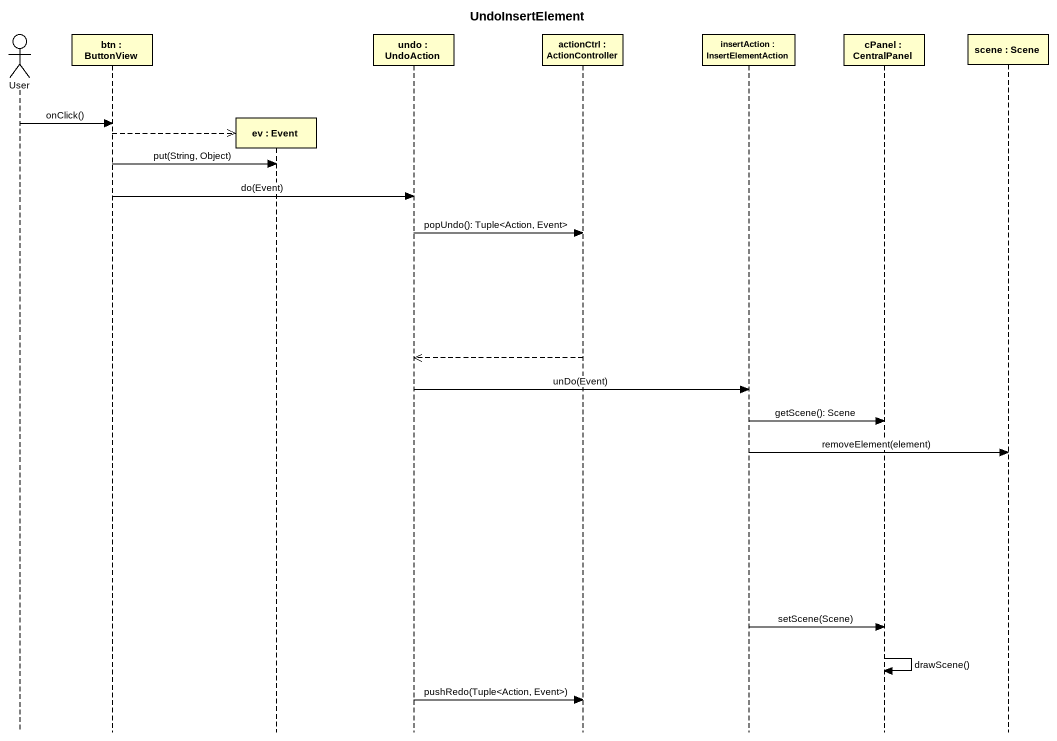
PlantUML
@startuml
title UndoInsertElement
hide footbox
actor User
participant "btn : ButtonView" as btn
participant "ev : Event" as ev
participant "undo : UndoAction" as undo
participant "actionCtrl : ActionController" as actionCtrl
participant "insertAction : InsertElementAction" as insertAction
participant "cPanel : CentralPanel" as cPanel
participant "scene : Scene" as scene

User -> btn : onClick()
btn -->> ev **
btn -> ev : put(String, Object)
btn -> undo : do(Event)
undo -> actionCtrl : popUndo(): Tuple<Action, Event>
actionCtrl -->> undo
undo -> insertAction : unDo(Event)
insertAction -> cPanel : getScene(): Scene
insertAction -> scene : removeElement(element)
insertAction -> cPanel : setScene(Scene)
cPanel -> cPanel : drawScene()
undo -> actionCtrl : pushRedo(Tuple<Action, Event>)
@enduml
